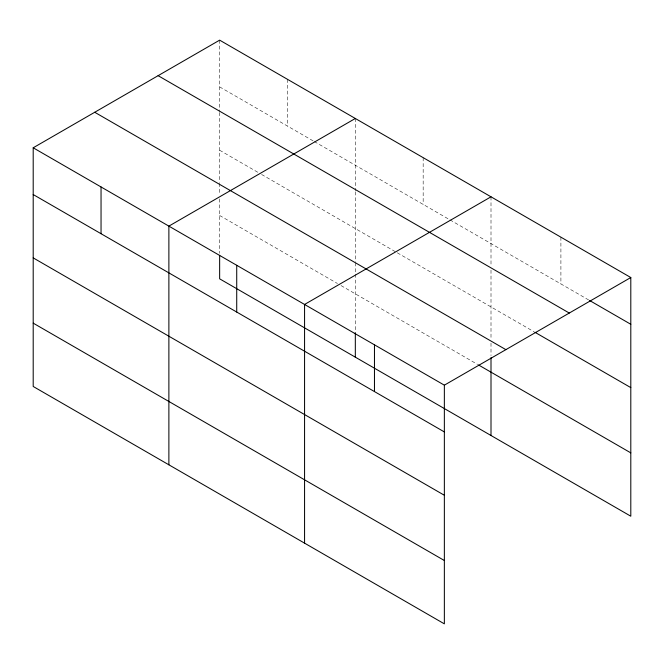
<?xml version="1.0" encoding="UTF-8"?>
<svg xmlns="http://www.w3.org/2000/svg" width="664" height="664" viewBox="0 0 664 664"><rect width="100%" height="100%" fill="white"/><g stroke="black" fill="none" stroke-linecap="round" stroke-linejoin="round"><path stroke-width="0.5" stroke-dasharray="3.32 2.49" d="M219.643 86.901L313.366 141.017M314.263 141.532L449.055 219.352M449.943 219.867L588.686 299.97M219.643 150.238L258.022 172.399M261.591 174.458L396.383 252.278M397.279 252.793L534.022 331.743M219.643 215.493L337.47 283.52M341.039 285.586L477.615 364.436M560.906 237.172L560.906 283.926M491.003 196.818L491.003 266.048M491.003 270.132L491.003 339.022M491.003 343.163L491.003 355.597M423.167 157.65L423.167 204.404M355.323 118.482L355.323 190.775M355.323 191.796L355.323 261.724M355.323 262.753L355.323 273.111M355.323 274.149L355.323 331.627M287.479 79.315L287.479 126.069M219.643 40.147L219.643 111.419M219.643 112.44L219.643 182.351M219.643 183.388L219.643 194.776M219.643 198.918L219.643 253.291"/><path stroke-width="1" d="M444.357 495.261L444.357 385.17L33.2 147.79L33.2 386.473L444.357 623.853L444.357 495.261L33.2 257.881M219.643 255.333L219.643 278.83L630.8 516.21L630.8 277.527L219.643 40.147L33.2 147.79M355.323 118.482L168.88 226.125L168.88 464.808M491.003 196.818L304.568 304.461L304.568 543.144M444.357 385.17L630.8 277.527M589.582 300.485L630.8 324.281M158.115 75.671L569.272 313.051M534.918 332.266L630.8 387.618M94.728 112.266L505.885 349.646M478.512 364.951L630.8 452.873M33.2 194.544L444.357 431.924M33.2 323.136L444.357 560.516M491.003 357.664L491.003 435.501M374.463 344.815L374.463 391.569M355.323 332.647L355.323 357.166M236.724 265.293L236.724 312.047M101.044 186.957L101.044 233.711"/></g></svg>
